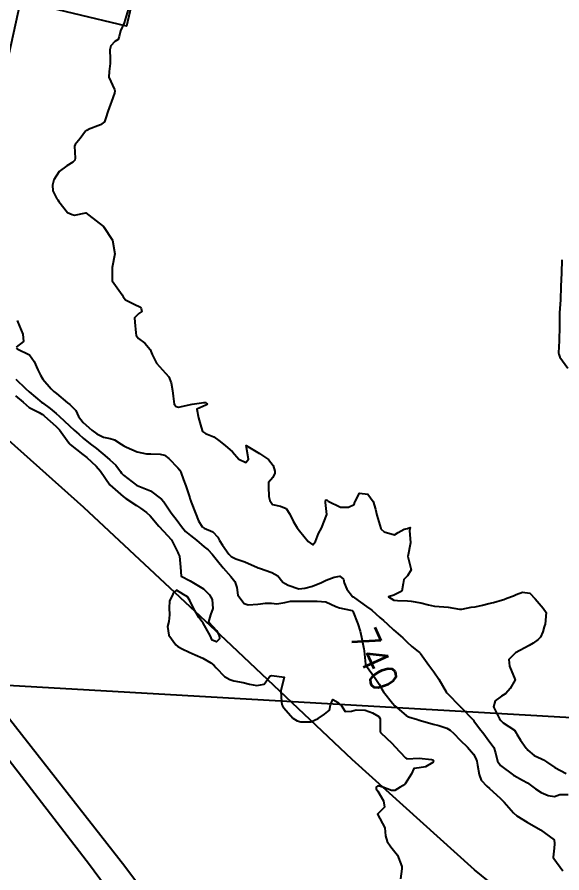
# Model space of a CAD drawing. Header units: metres. Extents: x 307586 to 320046, y 7427249 to 7434250.
# Drawn here: x 317352.4 to 317432.6, y 7432092.9 to 7432218.8 of the extents above; entities that cross this region are included whole.
import ezdxf
from ezdxf.enums import TextEntityAlignment as Align

# ---------------------------------------------------------------- set-up
doc = ezdxf.new("R2010")
doc.units = ezdxf.units.M
doc.header["$MEASUREMENT"] = 0
for name, color, linetype in [('Cotas', 45, 'Continuous'), ('Curvas de Nivel 1m', 11, 'Continuous'), ('Curvas de Nivel 5m', 15, 'Continuous'), ('Divisa', 42, 'FENCELINE2'), ('Edificações', 30, 'Continuous'), ('Linha Férrea', 20, 'Continuous'), ('TEXTO', 45, 'Continuous')]:
    doc.layers.add(name, color=color, linetype=linetype)
doc.styles.add('Style-STANDARD', font='STANDARD.shx')
doc.linetypes.add('FENCELINE2', pattern='A,0.25,-0.1,[132,ltypeshp.shx,S=0.1,R=0,X=-0.1,Y=0],-0.1,1', length=1.45)

msp = doc.modelspace()

# ---------------------------------------------------------------- linework, layer by layer
at = {"layer": 'Curvas de Nivel 1m', "flags": 128}
for points, elevation in [([(317368.76, 7432219.96), (317368.35, 7432218.48), (317368.17, 7432217.97), (317367.66, 7432216.79), (317367.46, 7432215.98), (317367.29, 7432215.53), (317366.83, 7432215.23), (317366.23, 7432214.59), (317366.09, 7432214), (317366.1, 7432212.69), (317366.12, 7432212), (317365.96, 7432210.82), (317365.94, 7432210), (317366.75, 7432208.18), (317366.82, 7432207.99), (317366.74, 7432207.65), (317366.31, 7432206.41), (317366.18, 7432206), (317365.78, 7432204.93), (317365.49, 7432204), (317365.3, 7432203.39), (317364.68, 7432202.98), (317362.91, 7432202.27), (317362.67, 7432202.16), (317362.59, 7432202.12), (317362.49, 7432202.04), (317361.73, 7432200.98), (317360.95, 7432200.06), (317360.87, 7432199.84), (317360.97, 7432198.06), (317360.92, 7432197.75), (317360.62, 7432197.47), (317359.74, 7432196.94), (317358.6, 7432196.08), (317357.82, 7432194.86), (317357.64, 7432194.09), (317357.71, 7432193.24), (317358.29, 7432192.08), (317358.4, 7432191.93), (317358.55, 7432191.67), (317359.83, 7432190.07), (317360.53, 7432189.77), (317360.88, 7432189.7), (317362.53, 7432190.04), (317364.51, 7432188.49), (317365.13, 7432188), (317366.48, 7432185.99), (317366.83, 7432183.98), (317366.43, 7432181.99), (317366.41, 7432179.99), (317367.87, 7432177.97), (317368.06, 7432177.65), (317368.38, 7432177.19), (317369.85, 7432176.46), (317370.37, 7432176.25), (317370.57, 7432176.14), (317370.69, 7432175.94), (317370.78, 7432175.51), (317370.35, 7432175.2), (317369.71, 7432174.58), (317369.77, 7432173.95), (317369.88, 7432172.38), (317369.97, 7432171.94), (317370.31, 7432171.51), (317371.23, 7432170.85), (317371.99, 7432169.91), (317372.28, 7432169.17), (317372.92, 7432167.9), (317374.25, 7432166.43), (317374.73, 7432165.89), (317375.09, 7432165.02), (317375.3, 7432163.88), (317375.38, 7432163.05), (317375.54, 7432161.88), (317375.82, 7432161.51), (317376.19, 7432161.41), (317378.19, 7432161.84), (317379.9, 7432162.12), (317380.2, 7432162.08), (317380.36, 7432161.98), (317380.38, 7432161.82), (317380.19, 7432161.71), (317378.88, 7432161.14), (317379.13, 7432159.83), (317379.52, 7432158.46), (317379.7, 7432157.82), (317380.14, 7432157.53), (317381.37, 7432157.04), (317382.13, 7432156.52), (317383.04, 7432155.78), (317384.11, 7432154.83), (317385.07, 7432153.76), (317386.09, 7432153.25), (317386.49, 7432153.74), (317386.12, 7432155.75), (317388.11, 7432154.61), (317389.41, 7432153.71), (317390.08, 7432152.81), (317390.37, 7432151.99), (317390.37, 7432151.7), (317390.07, 7432151.08), (317389.44, 7432150.33), (317389.44, 7432149.71), (317389.45, 7432148.29), (317389.6, 7432147.7), (317390.02, 7432147.09), (317391.17, 7432146.84), (317392.01, 7432146.51), (317392.55, 7432145.66), (317393.03, 7432144.62), (317393.62, 7432143.65), (317393.97, 7432143.22), (317395.24, 7432141.64), (317395.95, 7432141.13), (317396.32, 7432141.62), (317396.79, 7432142.8), (317397.21, 7432143.61), (317398, 7432145.6), (317397.82, 7432147.4), (317397.78, 7432147.6), (317397.85, 7432147.78), (317398.03, 7432147.74), (317398.19, 7432147.6), (317400.01, 7432146.7), (317401.17, 7432146.72), (317402.02, 7432147.08), (317402.13, 7432147.44), (317402.16, 7432147.55), (317402.82, 7432148.76), (317404.04, 7432148.61), (317404.8, 7432147.52), (317405.15, 7432146.38), (317405.37, 7432145.52), (317405.92, 7432143.58), (317405.93, 7432143.51), (317405.98, 7432143.44), (317406.41, 7432143.07), (317407.97, 7432142.64), (317408.49, 7432142.96), (317409.39, 7432143.47), (317409.88, 7432143.56), (317409.98, 7432143.6), (317410.25, 7432143.72), (317410.19, 7432143.46), (317410.18, 7432143.26), (317410.29, 7432141.45), (317409.93, 7432139.46), (317410.39, 7432137.45), (317409.89, 7432136.61), (317409.31, 7432136.04), (317409.21, 7432135.47), (317409.02, 7432134.32), (317407.87, 7432133.76), (317407.08, 7432133.49), (317407.86, 7432133.02), (317408.38, 7432132.95), (317409.85, 7432132.91), (317410.43, 7432132.88), (317411.85, 7432132.63), (317412.95, 7432132.32), (317413.84, 7432132.12), (317415.2, 7432132.04), (317415.84, 7432131.99), (317417.52, 7432131.69), (317417.84, 7432131.68), (317419.23, 7432131.96), (317419.84, 7432132.04), (317420.9, 7432132.27), (317421.85, 7432132.5), (317422.5, 7432132.65), (317423.86, 7432133.08), (317424.02, 7432133.13), (317424.46, 7432133.28), (317425.48, 7432133.66), (317425.87, 7432133.82), (317426.78, 7432134.17), (317427.87, 7432134.05), (317428.64, 7432133.23), (317429.84, 7432131.84), (317430.25, 7432131.21), (317430.1, 7432129.5), (317430.02, 7432129.22), (317429.97, 7432129.06), (317429.8, 7432128.36), (317429.44, 7432127.57), (317429.09, 7432127.23), (317428.33, 7432126.68), (317427.77, 7432126.35), (317425.76, 7432125.27), (317424.75, 7432124.28), (317424.89, 7432123.28), (317425.71, 7432121.27), (317424.97, 7432120.01), (317424.32, 7432119.28), (317423.95, 7432119.03), (317423.69, 7432118.88), (317422.78, 7432118.2), (317422.52, 7432117.3), (317423.4, 7432115.54), (317423.6, 7432115.29), (317423.64, 7432115.25), (317423.95, 7432114.97), (317425.63, 7432113.88), (317425.86, 7432113.5), (317425.95, 7432113.27), (317426.47, 7432112.39), (317427.34, 7432111.24), (317427.45, 7432111.1), (317427.59, 7432110.91), (317428.5, 7432110.15), (317429.58, 7432109.65), (317429.87, 7432109.51), (317430.3, 7432109.21), (317431.56, 7432108.39), (317433.23, 7432107.49)], 738), ([(317432.58, 7432183.08), (317432.53, 7432181.2), (317432.41, 7432179.2), (317432.38, 7432177.2), (317432.25, 7432175.32), (317432.24, 7432175.2), (317432.22, 7432173.33), (317432.21, 7432173.2), (317432.18, 7432171.34), (317432.17, 7432171.2), (317432.06, 7432169.43), (317432.11, 7432169.2), (317432.29, 7432168.76), (317433.46, 7432167.18)], 737), ([(317352.43, 7432174.15), (317352.55, 7432173.93), (317353.27, 7432172.14), (317353.37, 7432171.07), (317352.29, 7432170.27)], 739), ([(317352.29, 7432170.08), (317352.45, 7432169.99), (317354.28, 7432169.1), (317354.93, 7432168.12), (317355.47, 7432166.89), (317355.87, 7432166.11), (317356.23, 7432165.54), (317357.46, 7432164.09), (317357.86, 7432163.74), (317358.21, 7432163.45), (317359.83, 7432162.06), (317360.19, 7432161.83), (317361.08, 7432160.94), (317361.47, 7432160.04), (317362.16, 7432159.18), (317363.45, 7432158.02), (317364.14, 7432157.49), (317365.13, 7432157.01), (317366.13, 7432156.81), (317366.77, 7432156.63), (317367.74, 7432155.97), (317368.12, 7432155.74), (317368.55, 7432155.52), (317370.11, 7432154.83), (317371.45, 7432154.57), (317372.1, 7432154.57), (317373.48, 7432154.52), (317374.1, 7432154.33), (317374.73, 7432153.88), (317376.08, 7432152.49), (317376.36, 7432152.15), (317376.51, 7432151.86), (317376.92, 7432150.71), (317377.25, 7432149.85), (317377.82, 7432148.05), (317377.89, 7432147.84), (317377.92, 7432147.74), (317378.02, 7432147.44), (317378.66, 7432145.83), (317379.12, 7432144.69), (317379.66, 7432143.82), (317379.97, 7432143.61), (317381.24, 7432143.07), (317381.96, 7432142.28), (317382.21, 7432141.79), (317382.65, 7432141.08), (317383.58, 7432139.77), (317383.93, 7432139.42), (317384.61, 7432139.07), (317385.92, 7432138.65), (317387.82, 7432137.81), (317387.9, 7432137.78), (317388.1, 7432137.72), (317389.9, 7432137.1), (317390.79, 7432136.59), (317391.52, 7432135.68), (317391.88, 7432135.44), (317392.32, 7432135.22), (317393.87, 7432134.7), (317394.76, 7432134.76), (317395.88, 7432135.06), (317397.2, 7432135.61), (317397.89, 7432135.97), (317399.07, 7432136.41), (317399.89, 7432136.52), (317400.44, 7432136.12), (317400.57, 7432135.57), (317400.95, 7432134.64), (317401.79, 7432133.55), (317401.86, 7432133.49), (317402.06, 7432133.35), (317403.84, 7432132.1), (317404.61, 7432131.52), (317405.82, 7432130.48), (317406.35, 7432130.04), (317406.94, 7432129.49), (317407.8, 7432128.65), (317409.18, 7432127.47), (317409.78, 7432126.9), (317410.51, 7432126.19), (317411.45, 7432125.43), (317411.64, 7432125.31), (317411.76, 7432125.18), (317413.02, 7432123.42), (317413.73, 7432122.45), (317414.46, 7432121.4), (317415.54, 7432119.54), (317415.63, 7432119.39), (317415.69, 7432119.31), (317417.59, 7432117.36), (317417.63, 7432117.33), (317417.66, 7432117.3), (317419.59, 7432115.34), (317419.64, 7432115.27), (317420.45, 7432114.14), (317421.08, 7432113.32), (317421.61, 7432112.64), (317422.57, 7432111.3), (317422.83, 7432110.54), (317423.1, 7432109.29), (317423.56, 7432108.69), (317425.44, 7432107.27), (317425.54, 7432107.2), (317426.8, 7432106.52), (317427.53, 7432106.1), (317428.72, 7432105.23), (317429.52, 7432104.69), (317430.58, 7432104.27), (317431.51, 7432104.1), (317432.3, 7432104.4), (317433.52, 7432104.41)], 739), ([(317352.2, 7432163.07), (317353.31, 7432162.14), (317354.19, 7432161.39), (317355.68, 7432160.61), (317356.18, 7432160.33), (317356.3, 7432160.24), (317356.46, 7432160.11), (317358.15, 7432158.64), (317358.68, 7432158.07), (317360.02, 7432156.17), (317360.08, 7432156.06), (317360.12, 7432156.02), (317360.26, 7432155.92), (317362.1, 7432154.47), (317362.67, 7432154.02), (317364.08, 7432152.75), (317364.7, 7432152), (317366.05, 7432149.99), (317368.03, 7432148.26), (317368.43, 7432147.96), (317370.01, 7432146.92), (317370.61, 7432146.53), (317371.46, 7432145.92), (317372, 7432145.42), (317373.28, 7432143.9), (317373.97, 7432143.18), (317375.15, 7432141.88), (317375.94, 7432140.31), (317376.07, 7432140.01), (317376.15, 7432139.87), (317376.32, 7432139.47), (317376.45, 7432137.86), (317376.59, 7432136.56), (317377.88, 7432135.84), (317379.87, 7432134.69), (317380.74, 7432133.81), (317381.13, 7432133.09), (317381.25, 7432131.8), (317380.86, 7432130.84), (317380.59, 7432129.81), (317381.79, 7432128.53), (317382.18, 7432127.79), (317382.22, 7432127.34), (317381.77, 7432126.88), (317381.12, 7432127.14), (317380.83, 7432127.8), (317379.81, 7432129.61), (317379.65, 7432129.82), (317379.16, 7432130.48), (317378.36, 7432131.83), (317377.84, 7432132.96), (317377.51, 7432133.5), (317376.93, 7432133.85), (317375.86, 7432134.48), (317375.55, 7432134.18), (317375.35, 7432133.87), (317374.87, 7432132.85), (317374.8, 7432131.88), (317374.85, 7432130.85), (317374.74, 7432129.88), (317374.55, 7432129.13), (317374.74, 7432127.88), (317375.77, 7432126.42), (317376.08, 7432126.18), (317376.74, 7432125.86), (317377.76, 7432125.37), (317378.62, 7432124.97), (317379.74, 7432124.45), (317380.94, 7432123.8), (317381.38, 7432123.45), (317381.73, 7432123.07), (317382.96, 7432121.78), (317383.71, 7432121.32), (317384.33, 7432121.14), (317385.7, 7432120.87), (317386.62, 7432120.65), (317387.7, 7432120.46), (317388.77, 7432120.64), (317389.52, 7432121.7), (317389.6, 7432121.81), (317389.71, 7432121.86), (317389.92, 7432121.9), (317391.71, 7432121.67), (317391.25, 7432119.68), (317391.33, 7432118.02), (317391.4, 7432117.67), (317391.46, 7432117.47), (317391.66, 7432117.14), (317393.02, 7432115.66), (317393.64, 7432115.26), (317394.18, 7432115.1), (317395.64, 7432115.12), (317396.73, 7432115.61), (317397.65, 7432116.22), (317398.41, 7432116.84), (317398.52, 7432117.59), (317398.9, 7432118.37), (317399.67, 7432117.97), (317400.12, 7432117.57), (317400.7, 7432116.61), (317401.65, 7432116.67), (317402.32, 7432116.88), (317403.66, 7432116.82), (317404.74, 7432116.43), (317405.65, 7432115.88), (317405.8, 7432115.66), (317405.83, 7432115.51), (317405.83, 7432113.71), (317405.91, 7432113.51), (317407.6, 7432111.9), (317408.02, 7432111.48), (317409.58, 7432109.78), (317409.79, 7432109.67), (317411.58, 7432109.76), (317413.41, 7432109.58), (317413.57, 7432109.53), (317413.65, 7432109.41), (317413.67, 7432109.31), (317413.57, 7432109.13), (317412.49, 7432108.49), (317411.56, 7432108.35), (317410.79, 7432108.21), (317410.47, 7432107.45), (317409.53, 7432105.97), (317409.24, 7432105.75), (317408.8, 7432105.47), (317408.02, 7432104.98), (317407.52, 7432104.98), (317406.26, 7432105.49), (317405.52, 7432105.66), (317405.27, 7432105.5), (317405.25, 7432105.23), (317405.52, 7432104.88), (317406.35, 7432103.49), (317406.46, 7432102.52), (317405.47, 7432101.5), (317406.54, 7432099.49), (317406.63, 7432098.3), (317406.86, 7432097.49), (317407.42, 7432096.72), (317408.4, 7432095.47), (317409.04, 7432093.81), (317409.05, 7432093.46), (317408.85, 7432091.97)], 741)]:
    msp.add_lwpolyline(points, dxfattribs=dict(at, elevation=elevation))
at = {"layer": 'Curvas de Nivel 5m', "elevation": 740, "flags": 128}
msp.add_lwpolyline([(317352.23, 7432165.56), (317353.68, 7432164.14), (317354.21, 7432163.65), (317356.08, 7432162.11), (317356.19, 7432162.03), (317357.32, 7432161.23), (317358.18, 7432160.5), (317358.62, 7432160.08), (317360.15, 7432158.66), (317360.83, 7432158.05), (317361.51, 7432157.42), (317362.13, 7432156.84), (317363.17, 7432156.02), (317364.11, 7432155.32), (317365.7, 7432153.99), (317366.09, 7432153.66), (317366.97, 7432152.86), (317367.62, 7432151.97), (317367.8, 7432151.7), (317368.07, 7432151.41), (317370, 7432149.94), (317370.05, 7432149.91), (317370.1, 7432149.89), (317372.04, 7432149.11), (317373.67, 7432147.89), (317374.02, 7432147.47), (317375.12, 7432145.88), (317375.99, 7432144.73), (317376.6, 7432143.86), (317377.23, 7432143.11), (317377.96, 7432142.53), (317378.83, 7432141.83), (317379.94, 7432140.87), (317380.52, 7432140.4), (317381.12, 7432139.8), (317381.92, 7432138.8), (317382.74, 7432137.78), (317383.89, 7432136.49), (317384.46, 7432135.76), (317384.76, 7432134.87), (317384.92, 7432133.76), (317385.84, 7432132.53), (317386.42, 7432132.32), (317387.84, 7432132.42), (317388.98, 7432132.57), (317389.84, 7432132.55), (317390.63, 7432132.47), (317391.84, 7432132.67), (317392.65, 7432132.86), (317393.85, 7432132.86), (317394.65, 7432132.85), (317395.85, 7432132.87), (317396.6, 7432132.87), (317397.85, 7432132.75), (317399.34, 7432132.09), (317399.84, 7432131.86), (317401.49, 7432131.56), (317401.75, 7432131.47), (317401.83, 7432131.39), (317402.55, 7432129.54), (317402.88, 7432128.45), (317403.12, 7432127.54), (317403.43, 7432125.87), (317403.47, 7432125.53), (317403.69, 7432123.59), (317403.7, 7432123.53), (317403.74, 7432123.46), (317405.13, 7432121.52), (317405.7, 7432120.64), (317406.1, 7432119.91), (317406.34, 7432119.5), (317407.67, 7432117.84), (317408.01, 7432117.48), (317409.65, 7432116.05), (317410.03, 7432115.83), (317411.33, 7432115.43), (317411.56, 7432115.35), (317411.64, 7432115.33), (317411.78, 7432115.29), (317413.64, 7432114.77), (317414.49, 7432114.54), (317415.63, 7432114.17), (317416.13, 7432113.88), (317416.67, 7432113.37), (317417.61, 7432112.41), (317418.69, 7432111.35), (317419.58, 7432110.35), (317419.94, 7432109.7), (317420.05, 7432109.33), (317420.18, 7432108.71), (317420.42, 7432107.33), (317420.72, 7432106.5), (317421.53, 7432105.64), (317421.95, 7432105.31), (317423.51, 7432103.89), (317423.81, 7432103.59), (317424.08, 7432103.28), (317425.48, 7432101.69), (317425.97, 7432101.25), (317427.46, 7432100.32), (317429.45, 7432099.22), (317431.43, 7432097.71), (317431.47, 7432097.19), (317431.47, 7432097.14), (317431.42, 7432096.5), (317431.31, 7432095.19), (317431.32, 7432095.11), (317431.4, 7432095), (317432.73, 7432093.18)], dxfattribs=at)
at = {"layer": 'Divisa'}
msp.add_lwpolyline([(317446.54, 7432071.67), (317431.79, 7432083.54), (317419.71, 7432093.32), (317401.73, 7432109.56), (317383.16, 7432127.13), (317362.26, 7432146.65), (317345.59, 7432161.49), (317323.82, 7432184.24), (317316.63, 7432179.41), (317307.24, 7432180.88), (317290.78, 7432187.78), (317260.76, 7432213.17), (317239.81, 7432230.66)], dxfattribs=at)
at = {"layer": 'Edificações'}
msp.add_lwpolyline([(317342.7, 7432276.23), (317349.24, 7432279.35), (317362.79, 7432275.56), (317373.31, 7432266.01), (317373.05, 7432265.15), (317385.13, 7432253.53), (317379.22, 7432230.28), (317371.89, 7432232.09), (317368.55, 7432217.51), (317352.93, 7432221.22), (317349.01, 7432203.49), (317342.38, 7432205.64), (317343.93, 7432212.09), (317324.47, 7432217.32), (317327.62, 7432229.75), (317330.03, 7432228.85), (317331.8, 7432236.25), (317330.13, 7432236.71), (317331.82, 7432243.8), (317334.74, 7432243)], close=True, dxfattribs=at)
at = {"layer": 'Linha Férrea'}
for points in [[(317434.16, 7432003.97), (317415.46, 7432029.48), (317398.83, 7432052.58), (317380.45, 7432077.53), (317368.27, 7432093.82), (317348.61, 7432118.88), (317334.6, 7432136.22), (317324.44, 7432147.55), (317311.85, 7432160.77), (317293.26, 7432178.89), (317280.01, 7432190.4), (317252.95, 7432214.03), (317225.79, 7432236.36), (317207.73, 7432251.45), (317187.24, 7432268.09), (317165.3, 7432286.89), (317141.48, 7432308.18), (317128.38, 7432321.81), (317118.12, 7432333.39), (317109.08, 7432343.67), (317093.92, 7432363.93), (317080.13, 7432382.99), (317066.96, 7432403.52)], [(317185.38, 7432264.72), (317208.03, 7432246.3), (317222.28, 7432234.38), (317246.44, 7432214.25), (317265.52, 7432198.1), (317275.78, 7432188.89), (317287.74, 7432178.15), (317306.26, 7432161.01), (317322.12, 7432144.18), (317334.26, 7432130.55), (317350.27, 7432110.73), (317363.06, 7432094.08), (317382, 7432068.44), (317395.07, 7432050.25), (317412.43, 7432026.8), (317427.04, 7432006.79), (317445.04, 7431982.37)]]:
    msp.add_lwpolyline(points, dxfattribs=at)
at = {"layer": 'TEXTO'}
msp.add_line((317295.05, 7432123.69), (317508.08, 7432111.51), dxfattribs=at)

# ---------------------------------------------------------------- texts
at = {"layer": 'Cotas', "style": 'Style-STANDARD'}
msp.add_text('740', height=4, rotation=294.6014, dxfattribs=at).set_placement((317404.99, 7432124.38, 740), align=Align.MIDDLE_CENTER)

doc.saveas('drawing.dxf')
